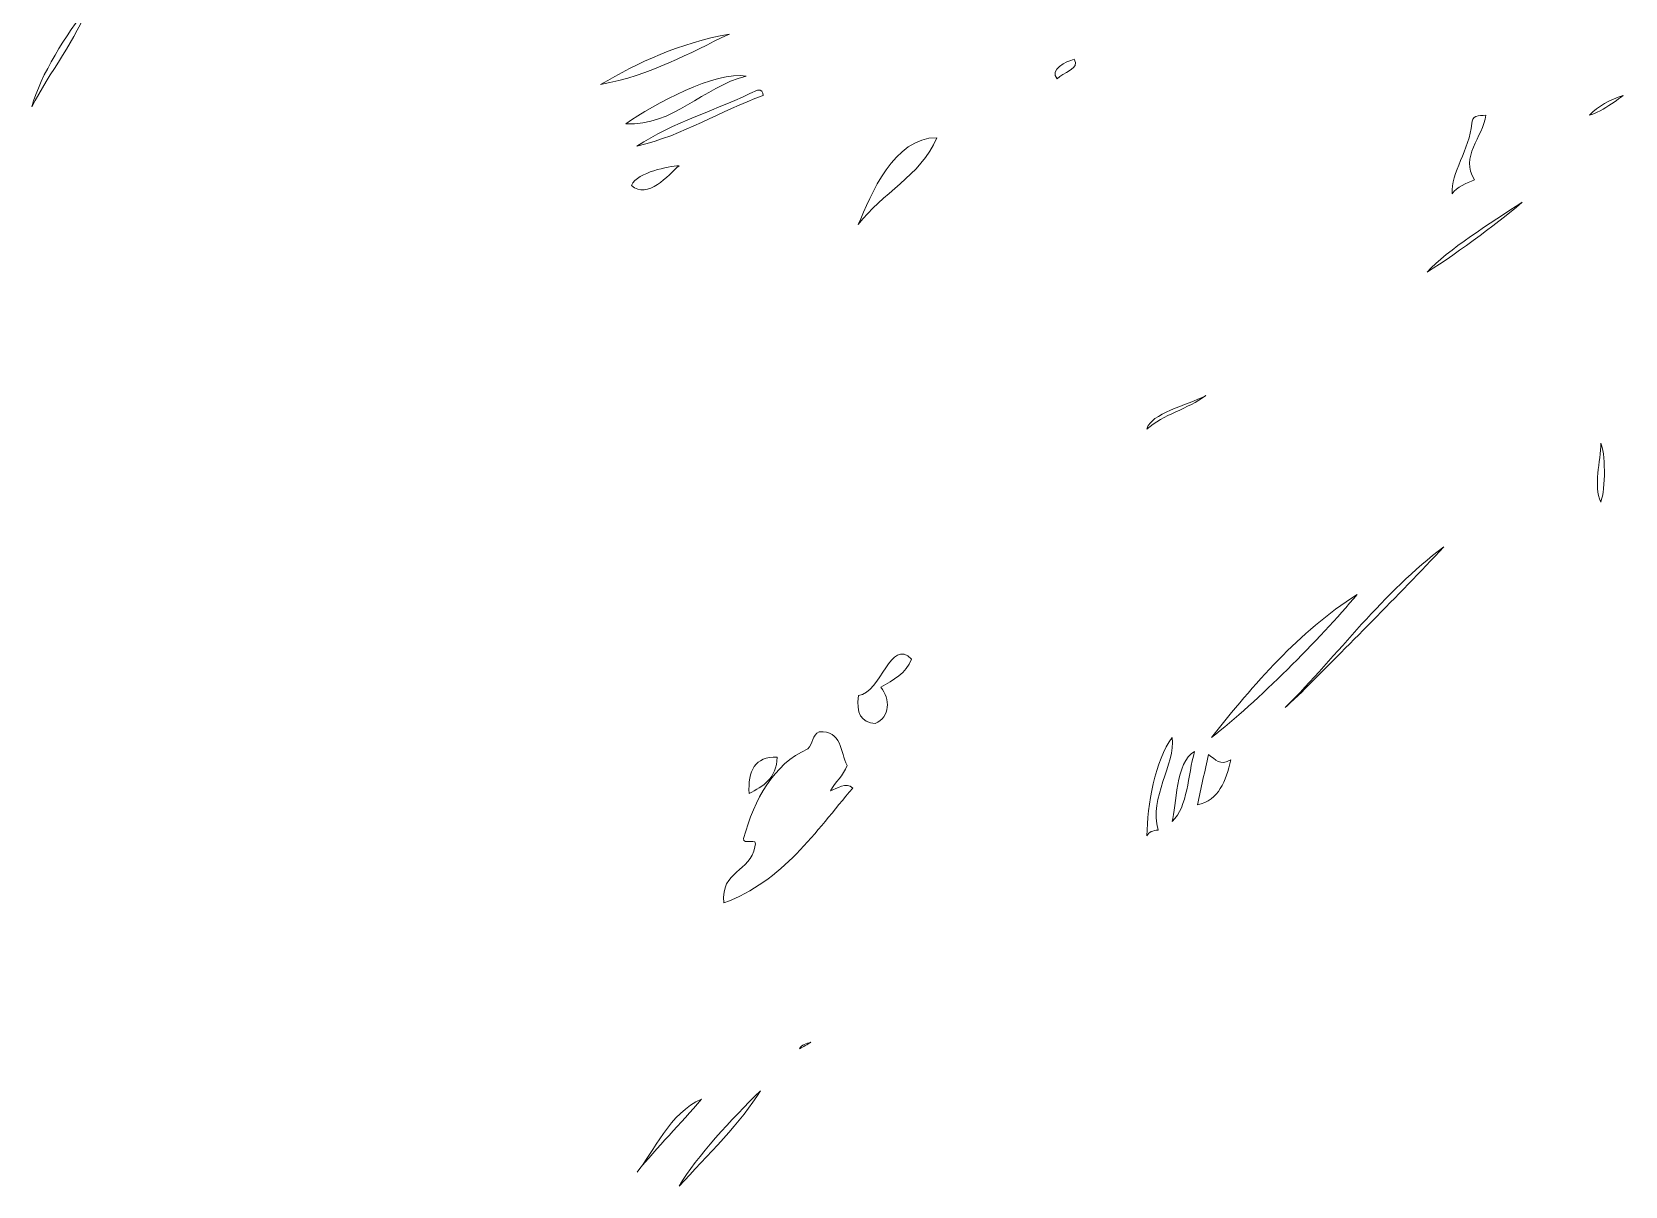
# Model space of a CAD drawing. Header units: inches. Extents: x 0.62 to 5.37, y -5.79 to -0.4.
# Drawn here: x 2.505 to 3.202, y -4.199 to -3.694 of the extents above; entities that cross this region are included whole.
import ezdxf

# ---------------------------------------------------------------- set-up
doc = ezdxf.new("R2010")
doc.units = ezdxf.units.IN
doc.header["$MEASUREMENT"] = 0
doc.layers.add('Layer 1', color=7, linetype='Continuous')

# ---------------------------------------------------------------- blocks, each defined once
blk = doc.blocks.new('block 70')
at = {"layer": 'Layer 1', "lineweight": 0}
blk.add_open_spline([(2.81011, -3.69492), (2.78802, -3.69897), (2.77031, -3.70739), (2.75375, -3.71698), (2.77584, -3.71292), (2.79238, -3.70333), (2.81011, -3.69492)], degree=3, knots=[0, 0, 0, 0, 1, 1, 1, 2, 2, 2, 2], dxfattribs=at)
blk = doc.blocks.new('block 71')
at = {"layer": 'Layer 1', "lineweight": 0}
blk.add_open_spline([(2.95348, -3.71451), (2.95573, -3.7117), (2.96388, -3.71015), (2.96084, -3.70593), (2.95737, -3.707), (2.94984, -3.71038), (2.95348, -3.71451)], degree=3, knots=[0, 0, 0, 0, 1, 1, 1, 2, 2, 2, 2], dxfattribs=at)
blk = doc.blocks.new('block 72')
at = {"layer": 'Layer 1', "lineweight": 0}
blk.add_open_spline([(2.76478, -3.73413), (2.78561, -3.7353), (2.79848, -3.71804), (2.81747, -3.71329), (2.80416, -3.71085), (2.77726, -3.72568), (2.76478, -3.73413)], degree=3, knots=[0, 0, 0, 0, 1, 1, 1, 2, 2, 2, 2], dxfattribs=at)
blk = doc.blocks.new('block 73')
at = {"layer": 'Layer 1', "lineweight": 0}
blk.add_open_spline([(2.82237, -3.71942), (2.80513, -3.72792), (2.78514, -3.73366), (2.76968, -3.74394), (2.79053, -3.73905), (2.80575, -3.72854), (2.82481, -3.72187), (2.82468, -3.72037), (2.82445, -3.71897), (2.82237, -3.71942)], degree=3, knots=[0, 0, 0, 0, 1, 1, 1, 2, 2, 2, 3, 3, 3, 3], dxfattribs=at)
blk = doc.blocks.new('block 78')
at = {"layer": 'Layer 1', "lineweight": 0}
blk.add_open_spline([(2.78807, -3.7525), (2.78346, -3.75284), (2.77023, -3.75509), (2.76723, -3.76109), (2.77435, -3.76754), (2.78347, -3.75658), (2.78807, -3.7525)], degree=3, knots=[0, 0, 0, 0, 1, 1, 1, 2, 2, 2, 2], dxfattribs=at)
blk = doc.blocks.new('block 106')
at = {"layer": 'Layer 1', "lineweight": 0}
blk.add_open_spline([(2.88979, -3.96816), (2.88034, -3.95856), (2.87677, -3.98269), (2.86651, -3.9841), (2.86546, -3.99169), (2.86776, -3.99592), (2.87386, -3.99635), (2.88059, -3.99334), (2.88048, -3.98574), (2.87631, -3.98042), (2.88174, -3.97727), (2.88748, -3.97443), (2.88979, -3.96816)], degree=3, knots=[0, 0, 0, 0, 1, 1, 1, 2, 2, 2, 3, 3, 3, 4, 4, 4, 4], dxfattribs=at)
blk = doc.blocks.new('block 112')
at = {"layer": 'Layer 1', "lineweight": 0}
blk.add_open_spline([(2.86407, -4.02454), (2.86122, -4.02184), (2.85711, -4.02478), (2.85426, -4.02576), (2.85647, -4.02185), (2.85991, -4.01916), (2.86161, -4.01473), (2.85853, -4.00884), (2.85926, -3.99911), (2.84936, -4.00003), (2.84648, -4.00124), (2.84645, -4.00529), (2.84446, -4.00737), (2.82907, -4.01447), (2.82119, -4.02905), (2.81628, -4.0466), (2.81589, -4.04984), (2.82314, -4.04545), (2.82118, -4.05028), (2.81946, -4.06121), (2.80613, -4.06054), (2.8077, -4.07478), (2.83362, -4.06517), (2.84765, -4.04366), (2.86407, -4.02454)], degree=3, knots=[0, 0, 0, 0, 1, 1, 1, 2, 2, 2, 3, 3, 3, 4, 4, 4, 5, 5, 5, 6, 6, 6, 7, 7, 7, 8, 8, 8, 8], dxfattribs=at)
blk = doc.blocks.new('block 116')
at = {"layer": 'Layer 1', "lineweight": 0}
blk.add_open_spline([(2.81873, -4.02699), (2.82479, -4.02366), (2.83086, -4.02033), (2.83098, -4.01106), (2.82121, -4.01068), (2.81812, -4.017), (2.81873, -4.02699)], degree=3, knots=[0, 0, 0, 0, 1, 1, 1, 2, 2, 2, 2], dxfattribs=at)
blk = doc.blocks.new('block 153')
at = {"layer": 'Layer 1', "lineweight": 0}
for points, knots in [([(3.06012, -3.98285), (3.05799, -3.985), (3.05559, -3.98715), (3.05325, -3.9894), (3.07649, -3.96611), (3.09592, -3.93898), (3.12261, -3.91912), (3.10204, -3.94093), (3.08048, -3.96249), (3.06012, -3.98285)], [0, 0, 0, 0, 1, 1, 1, 2, 2, 2, 3, 3, 3, 3]), ([(2.84079, -4.1385), (2.8415, -4.13659), (2.84388, -4.13637), (2.84575, -4.13564), (2.84413, -4.13662), (2.8425, -4.13759), (2.84079, -4.1385)], [0, 0, 0, 0, 1, 1, 1, 2, 2, 2, 2])]:
    blk.add_open_spline(points, degree=3, knots=knots, dxfattribs=at)
blk = doc.blocks.new('block 152')
at = {"layer": 'Layer 1'}
blk.add_blockref('block 153', (0, 0), dxfattribs=at)
blk = doc.blocks.new('block 170')
at = {"layer": 'Layer 1', "lineweight": 0}
blk.add_open_spline([(2.86649, -3.77824), (2.87673, -3.76437), (2.89369, -3.75724), (2.90079, -3.74024), (2.88221, -3.7401), (2.87185, -3.76518), (2.86649, -3.77824)], degree=3, knots=[0, 0, 0, 0, 1, 1, 1, 2, 2, 2, 2], dxfattribs=at)
blk = doc.blocks.new('block 488')
at = {"layer": 'Layer 1', "lineweight": 0}
blk.add_open_spline([(3.13485, -3.73409), (3.13386, -3.74537), (3.12547, -3.75575), (3.12627, -3.76473), (3.12847, -3.76162), (3.13228, -3.76012), (3.13607, -3.75861), (3.12944, -3.74864), (3.13973, -3.74004), (3.14097, -3.73041), (3.13784, -3.73056), (3.13466, -3.73065), (3.13485, -3.73409)], degree=3, knots=[0, 0, 0, 0, 1, 1, 1, 2, 2, 2, 3, 3, 3, 4, 4, 4, 4], dxfattribs=at)
blk = doc.blocks.new('block 554')
at = {"layer": 'Layer 1', "lineweight": 0}
blk.add_open_spline([(3.19123, -3.89951), (3.19342, -3.89384), (3.19328, -3.87737), (3.19123, -3.87377), (3.19133, -3.88167), (3.18783, -3.89242), (3.19123, -3.89951)], degree=3, knots=[0, 0, 0, 0, 1, 1, 1, 2, 2, 2, 2], dxfattribs=at)
blk = doc.blocks.new('block 582')
at = {"layer": 'Layer 1', "lineweight": 0}
blk.add_open_spline([(2.99273, -4.04536), (2.99354, -4.04371), (2.99535, -4.04308), (2.99763, -4.0429), (2.99339, -4.02854), (3.00546, -4.0142), (3.00375, -4.00246), (2.99635, -4.01222), (2.99284, -4.03237), (2.99273, -4.04536)], degree=3, knots=[0, 0, 0, 0, 1, 1, 1, 2, 2, 2, 3, 3, 3, 3], dxfattribs=at)
blk = doc.blocks.new('block 588')
at = {"layer": 'Layer 1', "lineweight": 0}
blk.add_open_spline([(3.01479, -4.03187), (3.02431, -4.02995), (3.02715, -4.02135), (3.02949, -4.01227), (3.02491, -4.01488), (3.02253, -4.01211), (3.01969, -4.00982), (3.01803, -4.01715), (3.01645, -4.02454), (3.01479, -4.03187)], degree=3, knots=[0, 0, 0, 0, 1, 1, 1, 2, 2, 2, 3, 3, 3, 3], dxfattribs=at)
blk = doc.blocks.new('block 762')
at = {"layer": 'Layer 1', "lineweight": 0}
blk.add_open_spline([(2.50499, -3.72681), (2.51238, -3.71214), (2.5251, -3.69627), (2.5295, -3.68269), (2.52012, -3.69538), (2.50872, -3.71256), (2.50499, -3.72681)], degree=3, knots=[0, 0, 0, 0, 1, 1, 1, 2, 2, 2, 2], dxfattribs=at)
blk = doc.blocks.new('block 767')
at = {"layer": 'Layer 1', "lineweight": 0}
blk.add_open_spline([(3.1863, -3.7304), (3.19162, -3.72932), (3.2019, -3.72108), (3.20101, -3.72183), (3.19508, -3.72366), (3.1902, -3.72654), (3.1863, -3.7304)], degree=3, knots=[0, 0, 0, 0, 1, 1, 1, 2, 2, 2, 2], dxfattribs=at)
blk = doc.blocks.new('block 776')
at = {"layer": 'Layer 1', "lineweight": 0}
blk.add_open_spline([(3.11524, -3.79904), (3.12908, -3.79036), (3.14932, -3.77517), (3.1569, -3.7684), (3.14293, -3.77772), (3.12445, -3.78906), (3.11524, -3.79904)], degree=3, knots=[0, 0, 0, 0, 1, 1, 1, 2, 2, 2, 2], dxfattribs=at)
blk = doc.blocks.new('block 787')
at = {"layer": 'Layer 1', "lineweight": 0}
blk.add_open_spline([(3.01845, -3.85297), (3.01019, -3.85737), (2.9943, -3.86068), (2.99271, -3.86767), (2.99973, -3.86121), (3.01081, -3.85882), (3.01845, -3.85297)], degree=3, knots=[0, 0, 0, 0, 1, 1, 1, 2, 2, 2, 2], dxfattribs=at)
blk = doc.blocks.new('block 796')
at = {"layer": 'Layer 1', "lineweight": 0}
blk.add_open_spline([(3.02091, -4.00246), (3.04136, -3.98656), (3.06803, -3.95972), (3.08462, -3.93996), (3.05895, -3.95635), (3.03959, -3.97906), (3.02091, -4.00246)], degree=3, knots=[0, 0, 0, 0, 1, 1, 1, 2, 2, 2, 2], dxfattribs=at)
blk = doc.blocks.new('block 804')
at = {"layer": 'Layer 1', "lineweight": 0}
blk.add_open_spline([(3.00376, -4.03922), (3.01068, -4.03267), (3.01058, -4.01909), (3.01356, -4.00859), (3.00525, -4.01295), (3.00565, -4.03252), (3.00376, -4.03922)], degree=3, knots=[0, 0, 0, 0, 1, 1, 1, 2, 2, 2, 2], dxfattribs=at)
blk = doc.blocks.new('block 822')
at = {"layer": 'Layer 1', "lineweight": 0}
blk.add_open_spline([(2.78811, -4.19855), (2.80015, -4.18566), (2.81583, -4.16991), (2.82364, -4.15689), (2.81104, -4.1692), (2.79587, -4.18547), (2.78811, -4.19855)], degree=3, knots=[0, 0, 0, 0, 1, 1, 1, 2, 2, 2, 2], dxfattribs=at)
blk = doc.blocks.new('block 823')
at = {"layer": 'Layer 1', "lineweight": 0}
blk.add_open_spline([(2.76973, -4.19242), (2.77857, -4.18125), (2.78875, -4.17142), (2.79792, -4.16056), (2.78432, -4.16618), (2.77654, -4.18412), (2.76973, -4.19242)], degree=3, knots=[0, 0, 0, 0, 1, 1, 1, 2, 2, 2, 2], dxfattribs=at)
blk = doc.blocks.new('block 25')
at = {"layer": 'Layer 1'}
for name in ['block 152', 'block 762', 'block 70', 'block 71', 'block 72', 'block 73', 'block 767', 'block 488', 'block 170', 'block 78', 'block 776', 'block 787', 'block 554', 'block 796', 'block 106', 'block 112', 'block 582', 'block 116', 'block 804', 'block 588', 'block 822', 'block 823']:
    blk.add_blockref(name, (0, 0), dxfattribs=at)

msp = doc.modelspace()

# ---------------------------------------------------------------- block references
at = {"layer": 'Layer 1'}
msp.add_blockref('block 25', (0, 0), dxfattribs=at)

doc.saveas('drawing.dxf')
